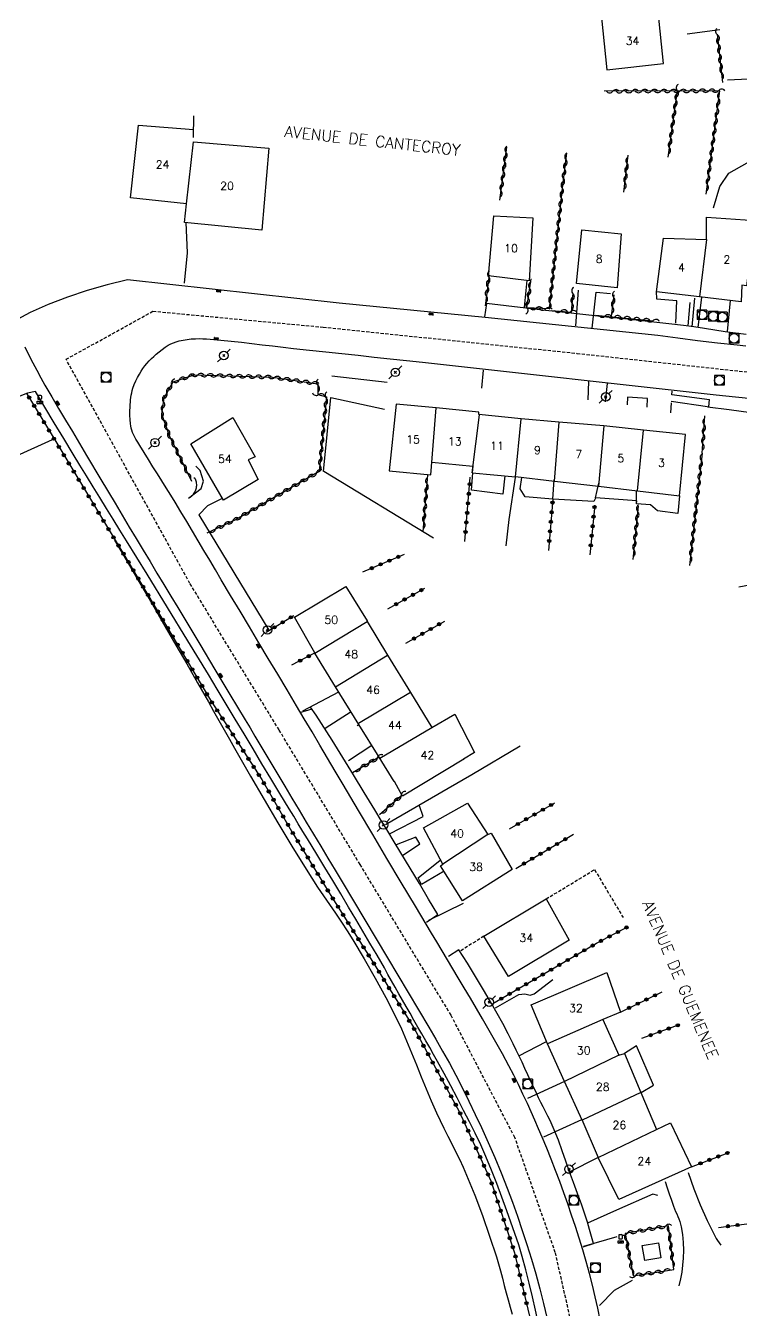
# Model space of a CAD drawing. Header units: millimetres. Extents: x 150997 to 152001, y 151999 to 153001.
# Drawn here: x 151203.2 to 151315, y 152396 to 152596.7 of the extents above; entities that cross this region are included whole.
import ezdxf
from ezdxf.enums import TextEntityAlignment as Align

# ---------------------------------------------------------------- set-up
doc = ezdxf.new("R2010")
doc.units = ezdxf.units.MM
doc.linetypes.add('DASHED', pattern=[0.75, 0.5, -0.25])
doc.layers.get('0').update_dxf_attribs({"linetype": 'CONTINUOUS'})
for name, color, linetype in [('W0001', 6, 'DASHED'), ('W0008', 7, 'CONTINUOUS'), ('W0014', 7, 'CONTINUOUS'), ('W0017', 7, 'CONTINUOUS'), ('W0101', 7, 'CONTINUOUS'), ('W0104', 1, 'CONTINUOUS'), ('W0112', 1, 'DASHED'), ('W0211', 2, 'CONTINUOUS'), ('W0214', 2, 'CONTINUOUS'), ('W0300', 7, 'CONTINUOUS'), ('W0310', 3, 'CONTINUOUS'), ('W0323', 7, 'CONTINUOUS'), ('W0330', 7, 'CONTINUOUS'), ('W0333', 7, 'CONTINUOUS'), ('W0401', 7, 'CONTINUOUS'), ('W0420', 7, 'CONTINUOUS'), ('W0438', 7, 'CONTINUOUS'), ('W0473', 7, 'CONTINUOUS'), ('W0989', 7, 'CONTINUOUS'), ('W0991', 7, 'CONTINUOUS'), ('W1102', 7, 'CONTINUOUS')]:
    doc.layers.add(name, color=color, linetype=linetype)
doc.styles.get("Standard").update_dxf_attribs({"font": 'romans.shx', "width": 0.85})

# ---------------------------------------------------------------- blocks, each defined once
blk = doc.blocks.new('T401')
for p, q in [((-0.3, 0.3), (0, 0.3)), ((-0.3, -0.25), (-0.3, 0.3)), ((-0.3, 0.15), (0, 0.15)), ((-0.3, 0), (0, 0)), ((0, 0.3), (0, -0.25)), ((-0.3, -0.15), (0, -0.15)), ((-0.3, -0.25), (-0.3, -0.3)), ((-0.3, -0.3), (0, -0.3)), ((0, -0.3), (0, -0.25))]:
    blk.add_line(p, q)
blk = doc.blocks.new('T473')
for p, q in [((-0.166667, 0.166667), (0.166667, -0.166667)), ((-0.166667, -0.166667), (0.166667, 0.166667)), ((0.500001, 0.500001), (1.000002, 1.000002)), ((-1.000002, -1.000002), (-0.500001, -0.500001))]:
    blk.add_line(p, q)
blk.add_ellipse((0, 0), major_axis=(0.471405, 0.471405), ratio=1, start_param=5.4977871438, end_param=11.780972451)
blk = doc.blocks.new('T420')
for p, q in [((0.75, 0.75), (-0.75, 0.75)), ((-0.75, 0.75), (-0.75, -0.75)), ((0.75, 0.75), (0.75, -0.75)), ((0.75, -0.75), (-0.75, -0.75))]:
    blk.add_line(p, q)
blk.add_ellipse((0, 0), major_axis=(-0.53, 0.53), ratio=1, start_param=3.926991, end_param=10.210176)
blk = doc.blocks.new('T438')
for p, q in [((-0.4, 0.2), (0.4, 0.2)), ((-0.4, -0.2), (-0.4, 0.2)), ((0.15, 1.1), (-0.3, 1.1)), ((-0.3, 1.1), (-0.3, 0.5)), ((-0.3, 0.5), (0.15, 0.5)), ((0.3, 0.65), (0.3, 0.95)), ((0.4, 0.2), (0.4, -0.2))]:
    blk.add_line(p, q)
at = {"flags": 128}
for points in [[(-0.4, -0.2), (0.4, 0.2)], [(0.4, -0.2), (-0.4, -0.2)]]:
    blk.add_lwpolyline(points, dxfattribs=at)
for centre, major_axis, start_param, end_param in [((0.15, 0.95), (0.106, -0.106), 0.785398, 2.356194), ((0.15, 0.65), (0.106, 0.106), 3.926991, 5.497787)]:
    blk.add_ellipse(centre, major_axis=major_axis, ratio=1, start_param=start_param, end_param=end_param)
blk = doc.blocks.new('t310o')
at = {"color": 0, "linetype": 'Continuous'}
for centre, start, end in [((-0.5, 0.38), 216.8699, 323.1304), ((0.5, -0.37), 36.8699, 143.1303)]:
    blk.add_arc(centre, 0.625, start, end, dxfattribs=at)
blk = doc.blocks.new('t323o')
at = {"color": 0, "linetype": 'Continuous'}
for radius in [0.25, 0.15]:
    blk.add_circle((0, 0), radius, dxfattribs=at)

msp = doc.modelspace()

# ---------------------------------------------------------------- linework, layer by layer
at = {"layer": 'W0001'}
for points in [[(151209.53, 152544.56), (151223.09, 152552.07), (151249.67, 152549.58), (151289.3, 152545.49), (151319.9, 152542.14), (151334.25, 152541.1)], [(151304.71, 152300.24), (151301.52, 152331.87), (151296.77, 152354.07), (151291.53, 152380.4), (151285.92, 152405.06), (151279.6, 152423.02), (151269.63, 152442.13), (151255.44, 152465.66), (151242.79, 152486.67), (151228.86, 152509.55), (151209.53, 152544.56)]]:
    msp.add_lwpolyline(points, dxfattribs=at)
at = {"layer": 'W0008'}
for points in [[(151219.1, 152556.97), (151215.95, 152556.19), (151212.84, 152555.29), (151209.76, 152554.26), (151206.73, 152553.11), (151205.33, 152552.51), (151203.94, 152551.86), (151202.59, 152551.16), (151201.27, 152550.4)], [(151301.94, 152548.26), (151274.95, 152551.09), (151252.16, 152553.35), (151219.1, 152556.97)], [(151292.93, 152394.52), (151292.54, 152396.35), (151292.13, 152398.17), (151291.71, 152399.99), (151291.25, 152401.8), (151290.74, 152403.64), (151290.19, 152405.47), (151289.63, 152407.3), (151289.05, 152409.12), (151288.47, 152410.89), (151287.88, 152412.66), (151287.27, 152414.41), (151286.64, 152416.16), (151285.97, 152417.9), (151285.28, 152419.63), (151284.57, 152421.36), (151283.85, 152423.07), (151283.29, 152424.4), (151282.72, 152425.72), (151282.15, 152427.03), (151281.55, 152428.34), (151280.86, 152429.82), (151280.15, 152431.3), (151279.42, 152432.76), (151278.67, 152434.22), (151277.67, 152436.08), (151276.65, 152437.92), (151275.6, 152439.76), (151274.55, 152441.58), (151273.61, 152443.19), (151272.66, 152444.79), (151271.71, 152446.38), (151270.75, 152447.98), (151269.92, 152449.37), (151269.08, 152450.77), (151268.25, 152452.16), (151267.41, 152453.56), (151266.58, 152454.95), (151265.74, 152456.35), (151264.91, 152457.74), (151264.08, 152459.14), (151261.85, 152462.87), (151259.63, 152466.61), (151257.41, 152470.35), (151255.2, 152474.09), (151253.98, 152476.13), (151252.77, 152478.18), (151251.56, 152480.23), (151250.35, 152482.27), (151249.14, 152484.32), (151247.93, 152486.37), (151246.72, 152488.41), (151245.51, 152490.46), (151244.04, 152492.92), (151242.57, 152495.38), (151241.1, 152497.84), (151239.63, 152500.3), (151238.16, 152502.76), (151236.69, 152505.22), (151235.22, 152507.68), (151233.75, 152510.14), (151232.85, 152511.66), (151231.96, 152513.17), (151231.06, 152514.69), (151230.16, 152516.2), (151229.27, 152517.72), (151228.37, 152519.23), (151227.46, 152520.74), (151226.55, 152522.25), (151225.87, 152523.36), (151225.18, 152524.47), (151224.48, 152525.57), (151223.78, 152526.67), (151223.08, 152527.78), (151222.39, 152528.89), (151221.71, 152530), (151221.04, 152531.12), (151220.74, 152531.61), (151220.43, 152532.1), (151220.15, 152532.61), (151219.91, 152533.13), (151219.79, 152533.47), (151219.71, 152533.81), (151219.64, 152534.15), (151219.59, 152534.5), (151219.52, 152535.15), (151219.49, 152535.8), (151219.49, 152536.46), (151219.52, 152537.11), (151219.55, 152537.48), (151219.58, 152537.85), (151219.61, 152538.22), (151219.66, 152538.59), (151219.71, 152538.96), (151219.78, 152539.32), (151219.87, 152539.69), (151219.96, 152540.05), (151220.16, 152540.62), (151220.41, 152541.18), (151220.68, 152541.72), (151220.98, 152542.24), (151221.24, 152542.68), (151221.52, 152543.11), (151221.82, 152543.52), (151222.14, 152543.92), (151222.48, 152544.3), (151222.84, 152544.67), (151223.22, 152545.02), (151223.6, 152545.36), (151224.05, 152545.74), (151224.51, 152546.1), (151224.98, 152546.45), (151225.48, 152546.75), (151225.89, 152546.96), (151226.31, 152547.14), (151226.73, 152547.3), (151227.17, 152547.42), (151227.8, 152547.57), (151228.44, 152547.67), (151229.08, 152547.74), (151229.72, 152547.78), (151230.31, 152547.79), (151230.89, 152547.78), (151231.47, 152547.74), (151232.05, 152547.7), (151233.68, 152547.57), (151235.3, 152547.41), (151236.92, 152547.23), (151238.54, 152547.04), (151240.16, 152546.84), (151241.78, 152546.64), (151243.4, 152546.44), (151245.02, 152546.26), (151247.54, 152545.99), (151250.06, 152545.71), (151252.58, 152545.45), (151255.11, 152545.18), (151257.63, 152544.91), (151260.15, 152544.64), (151262.67, 152544.37), (151265.19, 152544.1), (151271.74, 152543.38), (151278.28, 152542.65), (151284.83, 152541.91), (151291.37, 152541.18), (151297.92, 152540.45), (151304.47, 152539.73), (151311.01, 152539.03), (151317.57, 152538.35)]]:
    msp.add_lwpolyline(points, dxfattribs=at)
at = {"layer": 'W0014'}
for points in [[(151275.18, 152553.29), (151274.86, 152551.17)], [(151315.7, 152548.41), (151314.07, 152548.63), (151312.45, 152548.87), (151310.82, 152549.12), (151309.2, 152549.37), (151307.57, 152549.61), (151305.95, 152549.83), (151303.63, 152550.1), (151301.32, 152550.36), (151299.01, 152550.62), (151296.7, 152550.86), (151294.38, 152551.11), (151292.07, 152551.35), (151289.76, 152551.6), (151287.44, 152551.85), (151284.38, 152552.2), (151281.31, 152552.55), (151278.24, 152552.9), (151275.18, 152553.26)], [(151315.68, 152546.59), (151314.32, 152546.75), (151311.22, 152547.1), (151308.12, 152547.46), (151305.03, 152547.85), (151301.94, 152548.26)], [(151203.07, 152546.51), (151203.73, 152545.18), (151204.33, 152544), (151204.95, 152542.84), (151205.58, 152541.68), (151206.23, 152540.52), (151207.28, 152538.69), (151208.35, 152536.88), (151209.43, 152535.07), (151210.51, 152533.26), (151212.73, 152529.53), (151214.95, 152525.8), (151217.17, 152522.08), (151219.4, 152518.36), (151220.48, 152516.56), (151221.56, 152514.76), (151222.64, 152512.97), (151223.72, 152511.17), (151224.81, 152509.37), (151225.89, 152507.58), (151226.97, 152505.78), (151228.05, 152503.98), (151230.41, 152500.06), (151232.77, 152496.13), (151235.12, 152492.21), (151237.47, 152488.28), (151238.25, 152486.98), (151239.02, 152485.69), (151239.79, 152484.39), (151240.56, 152483.09), (151241.34, 152481.8), (151242.11, 152480.5), (151242.88, 152479.2), (151243.66, 152477.91), (151244.78, 152476.03), (151245.9, 152474.16), (151247.03, 152472.29), (151248.16, 152470.42), (151249.28, 152468.55), (151250.41, 152466.67), (151251.53, 152464.8), (151252.65, 152462.93), (151254.42, 152459.97), (151256.19, 152457.01), (151257.96, 152454.05), (151259.72, 152451.09), (151261.34, 152448.38), (151262.96, 152445.67), (151264.58, 152442.96), (151266.17, 152440.24), (151267.25, 152438.38), (151268.32, 152436.52), (151269.37, 152434.65), (151270.38, 152432.76), (151271.43, 152430.73), (151272.44, 152428.69), (151273.42, 152426.64), (151274.38, 152424.58), (151275.43, 152422.23), (151276.45, 152419.88), (151277.44, 152417.5), (151278.39, 152415.12), (151279.22, 152412.93), (151280.01, 152410.74), (151280.76, 152408.53), (151281.49, 152406.31), (151282.19, 152404.03), (151282.86, 152401.73), (151283.5, 152399.42), (151284.09, 152397.11), (151284.59, 152394.94)], [(151283.43, 152393.22), (151282.81, 152396.05), (151282.33, 152398.17), (151281.84, 152400.28), (151281.32, 152402.38), (151280.74, 152404.47), (151280.2, 152406.27), (151279.6, 152408.05), (151278.98, 152409.82), (151278.35, 152411.59), (151277.57, 152413.72), (151276.79, 152415.84), (151275.96, 152417.95), (151275.09, 152420.04), (151274.27, 152421.87), (151273.4, 152423.68), (151272.51, 152425.48), (151271.6, 152427.27), (151270.61, 152429.2), (151269.59, 152431.11), (151268.56, 152433.01), (151267.52, 152434.91), (151266.92, 152435.99), (151266.31, 152437.06), (151265.69, 152438.14), (151265.08, 152439.21), (151264.46, 152440.28), (151263.84, 152441.35), (151263.23, 152442.42), (151262.61, 152443.49), (151262.04, 152444.49), (151261.48, 152445.49), (151260.91, 152446.5), (151260.35, 152447.5), (151259.79, 152448.5), (151259.22, 152449.51), (151258.65, 152450.51), (151258.08, 152451.51), (151256.98, 152453.38), (151255.88, 152455.26), (151254.77, 152457.13), (151253.65, 152459), (151252.41, 152461.07), (151251.17, 152463.14), (151249.92, 152465.21), (151248.67, 152467.28), (151247.95, 152468.46), (151247.23, 152469.65), (151246.51, 152470.83), (151245.79, 152472.02), (151245.07, 152473.2), (151244.35, 152474.38), (151243.63, 152475.57), (151242.91, 152476.76), (151241.51, 152479.08), (151240.11, 152481.4), (151238.72, 152483.73), (151237.33, 152486.05), (151235.94, 152488.38), (151234.54, 152490.71), (151233.14, 152493.03), (151231.74, 152495.35), (151228.56, 152500.57), (151225.37, 152505.79), (151222.17, 152511), (151218.97, 152516.21), (151217.93, 152517.9), (151216.89, 152519.59), (151215.85, 152521.28), (151214.8, 152522.97), (151213.76, 152524.66), (151212.72, 152526.35), (151211.68, 152528.04), (151210.65, 152529.73), (151209.16, 152532.17), (151207.69, 152534.62), (151206.21, 152537.06), (151204.75, 152539.51)], [(151304.1, 152539.02), (151304.16, 152539.56)], [(151309.98, 152538.25), (151304.13, 152539)], [(151309.87, 152537.12), (151310, 152538.26)], [(151247.92, 152489.9), (151245.95, 152489.36)], [(151267.56, 152457.83), (151266.13, 152460.25), (151264.69, 152462.67), (151263.24, 152465.09), (151261.79, 152467.51), (151260.78, 152469.18), (151259.77, 152470.86), (151258.75, 152472.53), (151257.73, 152474.2), (151256.07, 152476.93), (151254.42, 152479.65), (151252.75, 152482.37), (151251.06, 152485.08), (151250.24, 152486.38), (151249.4, 152487.67), (151248.56, 152488.96), (151247.7, 152490.24)], [(151265.78, 152456.68), (151267.56, 152457.83)], [(151270.87, 152452.32), (151269.25, 152451.28)], [(151291.86, 152406.45), (151291.56, 152407.57), (151291.25, 152408.68), (151290.92, 152409.79), (151290.58, 152410.89), (151290, 152412.6), (151289.39, 152414.3), (151288.77, 152415.99), (151288.15, 152417.68), (151287.57, 152419.32), (151287, 152420.96), (151286.41, 152422.59), (151285.76, 152424.2), (151285.44, 152424.94), (151285.1, 152425.66), (151284.75, 152426.38), (151284.39, 152427.1), (151284.03, 152427.81), (151283.67, 152428.52), (151283.31, 152429.24), (151282.96, 152429.96), (151282.51, 152430.92), (151282.06, 152431.88), (151281.62, 152432.84), (151281.18, 152433.81), (151280.73, 152434.77), (151280.28, 152435.73), (151279.82, 152436.69), (151279.35, 152437.64), (151278.54, 152439.24), (151277.7, 152440.82), (151276.84, 152442.4), (151275.96, 152443.96), (151274.73, 152446.08), (151273.48, 152448.18), (151272.19, 152450.26), (151270.87, 152452.32)], [(151290.29, 152405.96), (151291.86, 152406.45)]]:
    msp.add_lwpolyline(points, dxfattribs=at)
at = {"layer": 'W0017'}
for points in [[(151311.62, 152596.03), (151306.48, 152595.34)], [(151312.78, 152588.18), (151319.41, 152588.52)], [(151310.62, 152568.19), (151311.59, 152571.57), (151312.99, 152573.65), (151315.86, 152575.24), (151319.92, 152576.82), (151321.6, 152577.28)], [(151281.13, 152552.7), (151281.51, 152556.87)], [(151289.48, 152555.37), (151289.09, 152549.81)], [(151291.69, 152549.43), (151292.32, 152555.02), (151294.56, 152554.86)], [(151304.73, 152550.2), (151304.89, 152553.71), (151301.76, 152553.96), (151301.71, 152555.2)], [(151306.64, 152549.79), (151306.96, 152553.44)], [(151307.63, 152554.13), (151307.24, 152549.65)], [(151308.76, 152554.28), (151308.16, 152549.5)], [(151313.23, 152553.74), (151312.73, 152548.91)], [(151274.44, 152540.06), (151274.73, 152542.87)], [(151291.11, 152541.11), (151290.98, 152538.25)], [(151204.75, 152539.51), (151203.52, 152539.27), (151197.69, 152536.96), (151192.75, 152536.08), (151189.59, 152535.8), (151185.56, 152536.21), (151180.51, 152538.12), (151179.17, 152538.95)], [(151293.77, 152537.93), (151294.09, 152540.8)], [(151300.24, 152537.07), (151300.31, 152538.42), (151297.2, 152538.67), (151297.13, 152537.46)], [(151304.02, 152537.74), (151303.88, 152536.2)], [(151228.66, 152522.86), (151230.64, 152524.37), (151230.98, 152525.54), (151230.48, 152527.19), (151229.81, 152527.86)], [(151233.92, 152522.83), (151231.59, 152521.69), (151230.25, 152520.26)], [(151246.49, 152489.65), (151252.12, 152492.62)], [(151249.96, 152486.95), (151254.02, 152489.55)], [(151253.63, 152481.88), (151257.28, 152484.28)], [(151260.03, 152470.43), (151265.27, 152473.15), (151264.7, 152474.8)], [(151262.04, 152467.09), (151264.77, 152468.88), (151264.16, 152469.93), (151261.07, 152468.72)], [(151268.54, 152464.64), (151265.04, 152462.56), (151264.49, 152463.58), (151267.94, 152466.35)], [(151271.51, 152459.56), (151266.12, 152456.9)], [(151276.6, 152443.27), (151280.23, 152445.34), (151281.14, 152445.48), (151282.01, 152445.25), (151282.59, 152445.46), (151285.54, 152447.7)], [(151280.23, 152435.8), (151284.53, 152438.04)], [(151287.35, 152431.77), (151281.56, 152429.11)], [(151284.12, 152423.13), (151290.04, 152425.82)], [(151292.61, 152419.91), (151287.98, 152417.57)], [(151301.9, 152413.98), (151301.14, 152414.2), (151295.45, 152411.67), (151290.94, 152409.64)], [(151295.53, 152407.52), (151290.32, 152406)], [(151297.94, 152400.67), (151295.09, 152399.14), (151292.82, 152396.79)]]:
    msp.add_lwpolyline(points, dxfattribs=at)
at = {"layer": 'W0101'}
for points in [[(151302.82, 152590.75), (151301.98, 152598.84), (151293.12, 152597.91), (151293.95, 152589.74)], [(151281.84, 152556.83), (151275.49, 152557.59), (151276.33, 152566.95), (151282.4, 152566.65)], [(151295.55, 152555.7), (151289.23, 152556.39), (151290.06, 152564.78), (151296.19, 152564.15)], [(151234.11, 152522.54), (151229, 152531.35), (151235.54, 152535.45), (151239.04, 152529.35), (151237.98, 152528.85), (151239.54, 152525.79)], [(151278.6, 152448.15), (151274.76, 152454.45), (151284.48, 152460.28), (151288.07, 152453.86)]]:
    msp.add_lwpolyline(points, close=True, dxfattribs=at)
for points in [[(151228.34, 152568.84), (151219.58, 152569.75), (151220.86, 152581.1), (151229.43, 152580.44)], [(151229.42, 152578.52), (151241.16, 152577.55), (151240.11, 152564.73)], [(151240.11, 152564.73), (151228.01, 152565.94), (151228.34, 152568.84)], [(151309.53, 152563.28), (151309.53, 152566.75), (151317.06, 152566.26), (151315.75, 152556.04), (151315.04, 152556.15), (151314.92, 152553.54)], [(151308.43, 152554.32), (151301.74, 152555.12), (151302.8, 152563.5), (151309.53, 152563.28)], [(151314.92, 152553.54), (151308.43, 152554.32)], [(151261.06, 152537.56), (151259.99, 152527.14), (151266.47, 152526.51)], [(151267.32, 152536.96), (151261.06, 152537.56)], [(151273.98, 152535.92), (151273.99, 152536.32), (151267.32, 152536.96)], [(151280.6, 152535.24), (151273.98, 152535.92)], [(151286.49, 152534.74), (151280.6, 152535.24)], [(151293.47, 152534.16), (151286.49, 152534.74)], [(151299.67, 152533.51), (151293.47, 152534.16)], [(151306.27, 152532.82), (151299.67, 152533.51)], [(151305.33, 152523.26), (151306.27, 152532.82)], [(151266.47, 152526.51), (151266.64, 152528.51)], [(151266.64, 152528.51), (151273.04, 152527.87)], [(151273.04, 152527.87), (151272.91, 152526.84)], [(151272.91, 152526.84), (151279.69, 152526.21)], [(151279.69, 152526.21), (151279.71, 152526.24)], [(151279.71, 152526.24), (151285.77, 152525.51)], [(151285.77, 152525.51), (151292.68, 152524.76)], [(151292.68, 152524.76), (151298.74, 152524.04)], [(151298.74, 152524.04), (151305.33, 152523.26)], [(151248.37, 152498.66), (151248.37, 152498.71), (151245.18, 152504.29), (151253.2, 152509.08), (151256.52, 152503.73)], [(151256.53, 152503.59), (151259.73, 152498.34)], [(151251.61, 152493.43), (151248.37, 152498.66)], [(151259.73, 152498.34), (151263.28, 152492.54)], [(151255.26, 152487.54), (151251.61, 152493.43)], [(151263.28, 152492.54), (151266.62, 152487.05)], [(151266.62, 152487.05), (151270.25, 152489.15), (151273.29, 152483.16), (151271.59, 152482.12), (151271.62, 152482.13), (151262.06, 152476.35)], [(151258.42, 152482.44), (151255.26, 152487.54)], [(151262.06, 152476.35), (151260.8, 152478.64), (151260.78, 152478.64), (151258.42, 152482.44)], [(151268.38, 152465.74), (151265.36, 152471.41), (151272.23, 152475.25), (151275.4, 152470.37)], [(151275.4, 152470.37), (151275.88, 152470.58), (151279.19, 152464.89), (151271.45, 152460)], [(151271.45, 152460), (151268.01, 152465.48), (151268.38, 152465.74)], [(151284.69, 152437.66), (151282.17, 152443.75), (151293.96, 152448.82), (151296.1, 152442.61), (151293.34, 152441.47)], [(151293.34, 152441.47), (151295.86, 152435.89)], [(151287.35, 152431.77), (151284.69, 152437.66)], [(151295.86, 152435.89), (151296.72, 152436.14), (151299.27, 152430.05)], [(151290.09, 152425.72), (151287.35, 152431.77)], [(151299.27, 152430.05), (151301.74, 152424.27)], [(151290.04, 152425.82), (151292.61, 152419.91)], [(151301.74, 152424.27), (151303.91, 152425.31), (151307.18, 152418.46)], [(151307.18, 152418.46), (151295.81, 152413.37), (151292.61, 152419.91)]]:
    msp.add_lwpolyline(points, dxfattribs=at)
at = {"layer": 'W0104'}
for points in [[(151305.33, 152523.26), (151305.06, 152520.48), (151301.87, 152520.89), (151300.78, 152521.82), (151298.62, 152522), (151298.63, 152522.43), (151292.21, 152522.91), (151292.72, 152525.21)], [(151298.62, 152522), (151298.61, 152524.06)], [(151256.52, 152503.73), (151256.53, 152503.59)], [(151299.3, 152430.08), (151301.27, 152431.2), (151298.6, 152437.32), (151296.72, 152436.14)]]:
    msp.add_lwpolyline(points, dxfattribs=at)
msp.add_lwpolyline([(151302.41, 152404.23), (151299.87, 152403.81), (151299.48, 152406.15), (151302.02, 152406.57), (151302.41, 152404.23)], close=True, dxfattribs=at)
at = {"layer": 'W0112'}
for points in [[(151284.48, 152460.28), (151292.05, 152464.86), (151296.5, 152457.39)], [(151274.76, 152454.45), (151271.01, 152452.11)]]:
    msp.add_lwpolyline(points, dxfattribs=at)
at = {"layer": 'W0211'}
for points in [[(151228.89, 152523.04), (151229.17, 152523.26), (151229.42, 152523.52), (151229.63, 152523.82), (151229.78, 152524.15), (151229.84, 152524.32), (151229.88, 152524.49), (151229.91, 152524.67), (151229.92, 152524.84), (151229.92, 152525.02), (151229.91, 152525.2), (151229.88, 152525.37), (151229.84, 152525.55), (151229.78, 152525.69), (151229.71, 152525.82), (151229.61, 152525.94), (151229.49, 152526.05)], [(151217.08, 152516.33), (151219.06, 152512.97), (151221.03, 152509.61), (151223, 152506.25), (151224.95, 152502.89), (151226.66, 152499.93), (151228.36, 152496.98), (151230.06, 152494.02), (151231.75, 152491.05), (151232.57, 152489.61), (151233.39, 152488.16), (151234.21, 152486.71), (151235.03, 152485.26), (151235.84, 152483.81), (151236.67, 152482.36), (151237.49, 152480.92), (151238.33, 152479.48), (151240.46, 152475.81), (151242.61, 152472.16), (151244.79, 152468.52), (151247.01, 152464.91), (151247.9, 152463.52), (151248.81, 152462.14), (151249.73, 152460.77), (151250.66, 152459.41), (151251.59, 152458.04), (151252.51, 152456.67), (151253.41, 152455.28), (151254.28, 152453.88), (151256.05, 152450.91), (151257.78, 152447.92), (151259.44, 152444.9), (151261.02, 152441.82), (151261.88, 152439.99), (151262.7, 152438.13), (151263.48, 152436.26), (151264.24, 152434.38), (151264.99, 152432.5), (151265.76, 152430.62), (151266.54, 152428.75), (151267.36, 152426.9), (151267.93, 152425.67), (151268.52, 152424.46), (151269.13, 152423.25), (151269.74, 152422.05), (151270.35, 152420.84), (151270.95, 152419.63), (151271.53, 152418.41), (151272.07, 152417.17), (151273.35, 152414.02), (151274.54, 152410.84), (151275.66, 152407.64), (151276.71, 152404.41), (151277.05, 152403.3), (151277.37, 152402.18), (151277.66, 152401.05), (151277.95, 152399.92), (151278.24, 152398.79), (151278.53, 152397.66), (151278.85, 152396.54), (151279.19, 152395.42)], [(151303.08, 152416.14), (151303.39, 152415.17), (151303.71, 152414.21), (151304.04, 152413.25), (151304.38, 152412.29), (151304.53, 152411.89), (151304.7, 152411.49), (151304.87, 152411.1), (151305.03, 152410.71), (151305.2, 152410.31), (151305.35, 152409.91), (151305.48, 152409.5), (151305.58, 152409.08), (151305.78, 152407.87), (151305.89, 152406.64), (151305.91, 152405.42), (151305.88, 152404.2), (151305.8, 152403.1), (151305.66, 152402.01), (151305.47, 152400.94), (151305.21, 152399.87)]]:
    msp.add_lwpolyline(points, dxfattribs=at)
at = {"layer": 'W0214'}
msp.add_lwpolyline([(151306.68, 152417.57), (151307.55, 152415.02), (151308.53, 152412.52), (151309.62, 152410.06), (151310.82, 152407.65), (151311.03, 152407.28), (151311.25, 152406.92), (151311.48, 152406.57), (151311.74, 152406.24)], dxfattribs=at)
at = {"layer": 'W0300'}
for points in [[(151259.64, 152540.96), (151251.03, 152541.92)], [(151249.74, 152527.04), (151250.85, 152538.6)], [(151250.85, 152538.6), (151259.23, 152536.76)], [(151266.88, 152516.61), (151249.77, 152527.02)]]:
    msp.add_lwpolyline(points, dxfattribs=at)
at = {"layer": 'W0310'}
for points in [[(151312.06, 152587.79), (151311.23, 152595.34)], [(151309.45, 152570.37), (151311.62, 152586.51), (151293.55, 152586.42)], [(151303.53, 152576.1), (151305, 152586.54)], [(151277.24, 152569.41), (151278.35, 152577.69)], [(151287.69, 152576.76), (151287.05, 152571.76), (151284.96, 152552.42), (151281.48, 152552.61), (151282.15, 152557.1)], [(151296.63, 152570.66), (151297.27, 152576.46)], [(151275.57, 152557.73), (151274.96, 152552.92)], [(151285.3, 152552.2), (151288.43, 152551.94), (151288.7, 152554.89)], [(151294.7, 152551.22), (151295.1, 152554.65)], [(151292.2, 152551.47), (151301.17, 152550.58)], [(151229.17, 152525.45), (151225.65, 152532.62), (151224.5, 152535.99), (151224.83, 152538.56), (151226.26, 152541.04), (151229.52, 152542.12), (151241.78, 152541.76), (151248.86, 152540.75)], [(151248.86, 152540.69), (151248.85, 152539.08), (151250.18, 152538.7), (151249.06, 152527.04), (151236.06, 152519.56), (151231.51, 152517.42)], [(151308.84, 152529.88), (151309.29, 152535.71)], [(151308.84, 152529.88), (151306.88, 152512.35)], [(151265.98, 152526.49), (151265.24, 152517.61)], [(151298.86, 152521.63), (151298.04, 152513.29)], [(151327.18, 152511.36), (151314.55, 152508.98)], [(151254.99, 152487.39), (151255.26, 152487.54)], [(151258.42, 152482.44), (151254.24, 152480)], [(151261.99, 152476.51), (151258.49, 152473.4)]]:
    msp.add_lwpolyline(points, dxfattribs=at)
msp.add_lwpolyline([(151304.4, 152402.4), (151303.59, 152409.23), (151296.83, 152408.05), (151298.05, 152401.42)], close=True, dxfattribs=at)
at = {"layer": 'W0323'}
for points in [[(151203.42, 152539.15), (151207.75, 152531.96), (151215.37, 152519.32), (151218.4, 152514.34), (151232.08, 152491.34), (151240.09, 152478.93), (151244.75, 152470.86), (151251.03, 152460.57), (151257.64, 152450.1), (151263.81, 152440.13), (151270.93, 152427.11), (151275.84, 152416.28), (151279.56, 152405.04), (151283.03, 152390.3), (151284, 152384.82), (151276.9, 152383.36), (151265.54, 152381.05), (151259.63, 152379.78)], [(151271.78, 152516.09), (151272.63, 152526.17)], [(151285.52, 152522.73), (151284.84, 152514.7)], [(151292.07, 152521.77), (151291.3, 152514.01)], [(151255.88, 152511.35), (151262.35, 152514.12)], [(151259.76, 152505.59), (151265.54, 152508.82)], [(151240.77, 152501.94), (151245.11, 152504.54)], [(151262.56, 152500.21), (151268.65, 152503.68)], [(151248.23, 152498.61), (151244.75, 152496.81)], [(151278.76, 152471.24), (151285.82, 152475.27)], [(151279.73, 152465.05), (151288.77, 152470.38)], [(151276.18, 152443.95), (151292.36, 152453.36), (151297.18, 152455.91), (151297.32, 152455.99)], [(151296.1, 152442.61), (151302.61, 152445.78)], [(151305.27, 152440.63), (151299.4, 152438.5)], [(151307.18, 152418.46), (151313.15, 152420.75)], [(151311.39, 152408.99), (151316.62, 152409.63)]]:
    msp.add_lwpolyline(points, dxfattribs=at)
at = {"layer": 'W0330'}
for points in [[(151229.41, 152579.21), (151229.45, 152582.58)], [(151228.04, 152556.43), (151228.51, 152561.18), (151228.3, 152565.91)], [(151207.33, 152532), (151195.49, 152526.6), (151186.7, 152522.13)], [(151279.64, 152526.12), (151278.66, 152519.55), (151278.18, 152515.41)], [(151259.39, 152471.93), (151269.2, 152477.56), (151272.88, 152479.71), (151280.44, 152484.17)]]:
    msp.add_lwpolyline(points, dxfattribs=at)
at = {"layer": 'W0333'}
for points in [[(151309.69, 152537.14), (151304.03, 152537.98)], [(151309.69, 152537.15), (151313.06, 152536.72), (151316.43, 152536.25)], [(151278.06, 152526.36), (151277.71, 152523.49), (151272.82, 152524.12), (151273.03, 152526.83)], [(151292.21, 152522.88), (151291.94, 152522.33), (151285.52, 152522.73), (151281.23, 152523.08), (151280.43, 152524.31), (151280.71, 152526.12)], [(151285.52, 152522.73), (151285.75, 152525.73)], [(151230.25, 152520.26), (151241.21, 152502.28)]]:
    msp.add_lwpolyline(points, dxfattribs=at)
at = {"layer": 'W1102'}
for points in [[(151228.34, 152568.84), (151229.42, 152578.52)], [(151309.53, 152563.28), (151308.43, 152554.32)], [(151266.47, 152526.51), (151267.32, 152536.96)], [(151272.91, 152526.84), (151274.09, 152535.91)], [(151279.69, 152526.21), (151280.6, 152535.24)], [(151286.49, 152534.74), (151285.74, 152525.52)], [(151293.47, 152534.16), (151292.68, 152524.76)], [(151298.74, 152524.04), (151299.67, 152533.51)], [(151248.37, 152498.66), (151256.53, 152503.59)], [(151251.61, 152493.43), (151259.73, 152498.34)], [(151263.28, 152492.54), (151255.17, 152487.7)], [(151258.52, 152482.29), (151266.62, 152487.05)], [(151275.4, 152470.37), (151268.38, 152465.74)], [(151293.34, 152441.47), (151284.69, 152437.66)], [(151295.86, 152435.89), (151287.35, 152431.77)], [(151299.27, 152430.05), (151290.09, 152425.72)], [(151292.61, 152419.91), (151301.74, 152424.27)]]:
    msp.add_lwpolyline(points, dxfattribs=at)

# ---------------------------------------------------------------- block references
at = {"layer": 'W0310'}
for p, rotation in [((151311.24, 152595.24), 96.2868933617013), ((151311.4, 152593.75), 96.2868933617013), ((151311.57, 152592.26), 96.2868933617013), ((151311.73, 152590.77), 96.2868933617013), ((151311.89, 152589.28), 96.2868933617013), ((151304.99, 152586.5), 81.98366500957233), ((151294.9, 152586.42), 180.2937902169468), ((151296.4, 152586.43), 180.2937902169468), ((151297.9, 152586.44), 180.2937902169468), ((151299.4, 152586.45), 180.2937902169468), ((151300.9, 152586.45), 180.2937902169468), ((151302.4, 152586.46), 180.2937902169468), ((151303.9, 152586.47), 180.2937902169468), ((151305.4, 152586.48), 180.2937902169468), ((151304.78, 152585.02), 81.98366500957233), ((151306.9, 152586.48), 180.2937902169468), ((151308.4, 152586.49), 180.2937902169468), ((151309.9, 152586.5), 180.2937902169468), ((151311.4, 152586.51), 180.2937902169468), ((151311.45, 152585.24), 82.36699297576487), ((151304.36, 152582.04), 81.98366500957233), ((151304.57, 152583.53), 81.98366500957233), ((151311.05, 152582.26), 82.36699297576487), ((151311.25, 152583.75), 82.36699297576487), ((151304.15, 152580.56), 81.98366500957233), ((151310.85, 152580.77), 82.36699297576487), ((151303.95, 152579.07), 81.98366500957233), ((151310.65, 152579.29), 82.36699297576487), ((151278.23, 152576.85), 82.3946949680496), ((151303.74, 152577.59), 81.98366500957233), ((151310.25, 152576.31), 82.36699297576487), ((151310.45, 152577.8), 82.36699297576487), ((151278.03, 152575.36), 82.3946949680496), ((151287.37, 152574.27), 262.6510669669246), ((151287.56, 152575.75), 262.6510669669246), ((151297.13, 152575.13), 83.71071086710766), ((151310.05, 152574.83), 82.36699297576487), ((151277.64, 152572.38), 82.3946949680496), ((151277.84, 152573.87), 82.3946949680496), ((151287.18, 152572.78), 262.6510669669246), ((151296.8, 152572.15), 83.71071086710766), ((151296.96, 152573.64), 83.71071086710766), ((151309.85, 152573.34), 82.36699297576487), ((151277.44, 152570.9), 82.3946949680496), ((151287, 152571.29), 263.834494926281), ((151309.65, 152571.85), 82.36699297576487), ((151286.68, 152568.31), 263.834494926281), ((151286.84, 152569.8), 263.834494926281), ((151286.52, 152566.82), 263.834494926281), ((151286.35, 152565.32), 263.834494926281), ((151286.03, 152562.34), 263.834494926281), ((151286.19, 152563.83), 263.834494926281), ((151285.87, 152560.85), 263.834494926281), ((151285.71, 152559.36), 263.834494926281), ((151275.52, 152557.38), 262.8090338126668), ((151285.39, 152556.38), 263.834494926281), ((151285.55, 152557.87), 263.834494926281), ((151275.15, 152554.41), 262.8090338126668), ((151275.33, 152555.89), 262.8090338126668), ((151281.71, 152554.13), 81.51291921493454), ((151281.93, 152555.61), 81.51291921493454), ((151285.23, 152554.88), 263.834494926281), ((151288.69, 152554.79), 84.91094575211727), ((151295.04, 152554.2), 83.45992940509146), ((151281.49, 152552.65), 81.51291921493454), ((151285.07, 152553.39), 263.834494926281), ((151288.56, 152553.3), 84.91094575211727), ((151294.87, 152552.71), 83.45992940509146), ((151282.94, 152552.53), 176.9041651625672), ((151284.44, 152552.45), 176.9041651625672), ((151286.8, 152552.08), 355.3424193956657), ((151288.3, 152551.95), 355.3424193956657), ((151293.7, 152551.32), 354.3419439090461), ((151295.19, 152551.18), 354.3419439090461), ((151296.68, 152551.03), 354.3419439090461), ((151298.17, 152550.88), 354.3419439090461), ((151299.67, 152550.73), 354.3419439090461), ((151301.16, 152550.58), 354.3419439090461), ((151226.01, 152540.6), 60.07849541996831), ((151227.21, 152541.35), 18.42442231595511), ((151228.63, 152541.83), 18.42442231595511), ((151230.08, 152542.11), 358.2795862157716), ((151231.58, 152542.06), 358.2795862157716), ((151233.08, 152542.02), 358.2795862157716), ((151234.58, 152541.97), 358.2795862157716), ((151236.08, 152541.93), 358.2795862157716), ((151237.58, 152541.88), 358.2795862157716), ((151239.08, 152541.84), 358.2795862157716), ((151240.58, 152541.79), 358.2795862157716), ((151242.07, 152541.71), 351.8868808821843), ((151243.56, 152541.5), 351.8868808821843), ((151245.04, 152541.29), 351.8868808821843), ((151246.53, 152541.08), 351.8868808821843), ((151248.01, 152540.87), 351.8868808821843), ((151248.86, 152540.45), 269.3614357086607), ((151224.75, 152537.92), 82.65540808587295), ((151225.26, 152539.3), 60.07849541996831), ((151248.96, 152539.04), 344.1682071615679), ((151250.16, 152538.46), 264.5142286245623), ((151224.56, 152536.44), 82.65540808587295), ((151250.01, 152536.97), 264.5142286245623), ((151224.84, 152535), 108.7606630160936), ((151249.73, 152533.98), 264.5142286245623), ((151249.87, 152535.48), 264.5142286245623), ((151309.18, 152534.37), 85.64637392703912), ((151225.32, 152533.58), 108.7606630160936), ((151225.86, 152532.18), 116.1322149658994), ((151249.58, 152532.49), 264.5142286245623), ((151309.07, 152532.87), 85.64637392703912), ((151226.52, 152530.83), 116.1322149658994), ((151249.44, 152531), 264.5142286245623), ((151308.96, 152531.37), 85.64637392703912), ((151227.19, 152529.49), 116.1322149658994), ((151227.85, 152528.14), 116.1322149658994), ((151249.15, 152528.01), 264.5142286245623), ((151249.29, 152529.5), 264.5142286245623), ((151308.71, 152528.75), 263.6222149789843), ((151228.51, 152526.79), 116.1322149658994), ((151248.61, 152526.78), 209.905028188835), ((151308.55, 152527.26), 263.6222149789843), ((151244.71, 152524.53), 209.905028188835), ((151246.01, 152525.28), 209.905028188835), ((151247.31, 152526.03), 209.905028188835), ((151265.87, 152525.09), 265.2091173378872), ((151308.21, 152524.28), 263.6222149789843), ((151308.38, 152525.77), 263.6222149789843), ((151240.8, 152522.29), 209.905028188835), ((151242.1, 152523.04), 209.905028188835), ((151243.41, 152523.79), 209.905028188835), ((151265.62, 152522.1), 265.2091173378872), ((151265.74, 152523.59), 265.2091173378872), ((151308.05, 152522.79), 263.6222149789843), ((151238.2, 152520.79), 209.905028188835), ((151239.5, 152521.54), 209.905028188835), ((151265.49, 152520.6), 265.2091173378872), ((151298.78, 152520.76), 264.3967066837594), ((151307.88, 152521.3), 263.6222149789843), ((151234.23, 152518.7), 205.2588092388321), ((151235.58, 152519.34), 205.2588092388321), ((151236.9, 152520.05), 209.905028188835), ((151265.37, 152519.11), 265.2091173378872), ((151298.63, 152519.26), 264.3967066837594), ((151307.55, 152518.32), 263.6222149789843), ((151307.71, 152519.81), 263.6222149789843), ((151232.87, 152518.06), 205.2588092388321), ((151298.34, 152516.28), 264.3967066837594), ((151298.48, 152517.77), 264.3967066837594), ((151307.38, 152516.82), 263.6222149789843), ((151298.19, 152514.79), 264.3967066837594), ((151307.05, 152513.84), 263.6222149789843), ((151307.21, 152515.33), 263.6222149789843), ((151258.12, 152482.27), 210.341252979381), ((151255.53, 152480.75), 210.341252979381), ((151256.83, 152481.51), 210.341252979381), ((151261.85, 152476.39), 221.5827677245753), ((151259.61, 152474.4), 221.5827677245753), ((151260.73, 152475.39), 221.5827677245753), ((151298.65, 152408.36), 189.9208983338408), ((151300.13, 152408.62), 189.9208983338408), ((151301.6, 152408.88), 189.9208983338408), ((151303.08, 152409.14), 189.9208983338408), ((151303.7, 152408.25), 96.75803892745337), ((151297.17, 152408.1), 189.9208983338408), ((151297.04, 152406.91), 280.4555323624659), ((151303.88, 152406.76), 96.75803892745337), ((151297.31, 152405.44), 280.4555323624659), ((151297.58, 152403.96), 280.4555323624659), ((151304.06, 152405.27), 96.75803892745337), ((151304.23, 152403.78), 96.75803892745337), ((151297.85, 152402.49), 280.4555323624659), ((151302.91, 152402.17), 8.753626272779467), ((151298.47, 152401.49), 8.753626272779467), ((151299.95, 152401.72), 8.753626272779467), ((151301.43, 152401.94), 8.753626272779467)]:
    msp.add_blockref('t310o', p, dxfattribs=dict(at, rotation=rotation))
at = {"layer": 'W0323'}
for p, rotation in [((151203.76, 152538.58), 301.0164256095747), ((151204.54, 152537.3), 301.0164256095747), ((151205.31, 152536.01), 301.0164256095747), ((151206.08, 152534.73), 301.0164256095747), ((151206.86, 152533.44), 301.0164256095747), ((151207.63, 152532.16), 301.0164256095747), ((151208.4, 152530.87), 301.0815900146064), ((151209.18, 152529.59), 301.0815900146064), ((151209.95, 152528.3), 301.0815900146064), ((151210.73, 152527.02), 301.0815900146064), ((151211.5, 152525.73), 301.0815900146064), ((151272.54, 152525.06), 85.17086238512124), ((151212.27, 152524.45), 301.0815900146064), ((151213.05, 152523.16), 301.0815900146064), ((151272.41, 152523.56), 85.17086238512124), ((151213.82, 152521.88), 301.0815900146064), ((151214.6, 152520.59), 301.0815900146064), ((151272.28, 152522.07), 85.17086238512124), ((151285.35, 152520.68), 265.1211203750109), ((151285.48, 152522.17), 265.1211203750109), ((151292.04, 152521.47), 264.3527892103618), ((151215.37, 152519.31), 301.3871374284669), ((151272.03, 152519.08), 85.17086238512124), ((151272.16, 152520.57), 85.17086238512124), ((151285.22, 152519.18), 265.1211203750109), ((151291.89, 152519.98), 264.3527892103618), ((151216.15, 152518.03), 301.3871374284669), ((151216.93, 152516.75), 301.3871374284669), ((151271.9, 152517.59), 85.17086238512124), ((151285.09, 152517.69), 265.1211203750109), ((151291.6, 152517), 264.3527892103618), ((151291.75, 152518.49), 264.3527892103618), ((151217.72, 152515.47), 301.3871374284669), ((151284.97, 152516.19), 265.1211203750109), ((151291.45, 152515.5), 264.3527892103618), ((151218.5, 152514.19), 300.7375766286449), ((151219.26, 152512.9), 300.7375766286449), ((151258.64, 152512.53), 23.13371821467912), ((151260.02, 152513.12), 23.13371821467912), ((151261.4, 152513.71), 23.13371821467912), ((151220.03, 152511.61), 300.7375766286449), ((151257.26, 152511.94), 23.13371821467912), ((151220.8, 152510.32), 300.7375766286449), ((151221.56, 152509.03), 300.7375766286449), ((151265, 152508.52), 29.2175755036389), ((151222.33, 152507.74), 300.7375766286449), ((151262.38, 152507.06), 29.2175755036389), ((151263.69, 152507.79), 29.2175755036389), ((151223.1, 152506.45), 300.7375766286449), ((151223.86, 152505.16), 300.7375766286449), ((151261.07, 152506.32), 29.2175755036389), ((151224.63, 152503.87), 300.7375766286449), ((151225.4, 152502.58), 300.7375766286449), ((151242.06, 152502.71), 30.93848784493638), ((151243.34, 152503.48), 30.93848784493638), ((151244.63, 152504.26), 30.93848784493638), ((151267.77, 152503.18), 29.66282216075137), ((151226.16, 152501.29), 300.7375766286449), ((151263.86, 152500.95), 29.66282216075137), ((151265.16, 152501.7), 29.66282216075137), ((151266.47, 152502.44), 29.66282216075137), ((151226.93, 152500), 300.7375766286449), ((151227.7, 152498.71), 300.7375766286449), ((151228.46, 152497.43), 300.7375766286449), ((151246.09, 152497.5), 207.2911862564407), ((151247.42, 152498.19), 207.2911862564407), ((151229.23, 152496.14), 300.7375766286449), ((151230, 152494.85), 300.7375766286449), ((151230.76, 152493.56), 300.7375766286449), ((151231.53, 152492.27), 300.7375766286449), ((151232.31, 152490.99), 302.8326422176029), ((151233.12, 152489.73), 302.8326422176029), ((151233.94, 152488.47), 302.8326422176029), ((151234.75, 152487.21), 302.8326422176029), ((151235.56, 152485.95), 302.8326422176029), ((151236.37, 152484.68), 302.8326422176029), ((151237.19, 152483.42), 302.8326422176029), ((151238, 152482.16), 302.8326422176029), ((151238.81, 152480.9), 302.8326422176029), ((151239.63, 152479.64), 302.8326422176029), ((151240.41, 152478.37), 300.0338625232497), ((151241.17, 152477.07), 300.0338625232497), ((151241.92, 152475.77), 300.0338625232497), ((151242.67, 152474.47), 300.0338625232497), ((151285.27, 152474.96), 29.76758498809799), ((151243.42, 152473.17), 300.0338625232497), ((151281.37, 152472.73), 29.76758498809799), ((151282.67, 152473.47), 29.76758498809799), ((151283.97, 152474.22), 29.76758498809799), ((151244.17, 152471.87), 300.0338625232497), ((151244.93, 152470.58), 301.3682520130359), ((151280.07, 152471.98), 29.76758498809799), ((151245.71, 152469.3), 301.3682520130359), ((151286.19, 152468.86), 30.49881561078763), ((151287.48, 152469.62), 30.49881561078763), ((151246.49, 152468.02), 301.3682520130359), ((151247.27, 152466.74), 301.3682520130359), ((151282.31, 152466.58), 30.49881561078763), ((151283.6, 152467.34), 30.49881561078763), ((151284.9, 152468.1), 30.49881561078763), ((151248.05, 152465.46), 301.3682520130359), ((151281.02, 152465.81), 30.49881561078763), ((151248.83, 152464.17), 301.3682520130359), ((151249.61, 152462.89), 301.3682520130359), ((151250.39, 152461.61), 301.3682520130359), ((151251.18, 152460.34), 302.2881959569924), ((151251.98, 152459.07), 302.2881959569924), ((151252.78, 152457.8), 302.2881959569924), ((151253.58, 152456.53), 302.2881959569924), ((151254.38, 152455.26), 302.2881959569924), ((151294.38, 152454.43), 27.8710597042381), ((151295.7, 152455.13), 27.8710597042381), ((151297.03, 152455.83), 27.8710597042381), ((151255.18, 152453.99), 302.2881959569924), ((151255.98, 152452.73), 302.2881959569924), ((151291.74, 152453), 30.18638026146203), ((151293.05, 152453.73), 27.8710597042381), ((151256.78, 152451.46), 302.2881959569924), ((151287.85, 152450.74), 30.18638026146203), ((151289.15, 152451.49), 30.18638026146203), ((151290.44, 152452.25), 30.18638026146203), ((151257.59, 152450.19), 302.2881959569924), ((151258.38, 152448.92), 301.7333550446717), ((151283.96, 152448.48), 30.18638026146203), ((151285.26, 152449.23), 30.18638026146203), ((151286.55, 152449.98), 30.18638026146203), ((151259.16, 152447.64), 301.7333550446717), ((151259.95, 152446.36), 301.7333550446717), ((151281.37, 152446.97), 30.18638026146203), ((151282.66, 152447.72), 30.18638026146203), ((151260.74, 152445.09), 301.7333550446717), ((151277.48, 152444.71), 30.18638026146203), ((151278.77, 152445.46), 30.18638026146203), ((151280.07, 152446.21), 30.18638026146203), ((151300.15, 152444.58), 25.96856308639378), ((151301.49, 152445.24), 25.96856308639378), ((151261.53, 152443.81), 301.7333550446717), ((151262.32, 152442.54), 301.7333550446717), ((151297.45, 152443.27), 25.96856308639378), ((151298.8, 152443.93), 25.96856308639378), ((151263.11, 152441.26), 301.7333550446717), ((151305.04, 152440.55), 199.9550681762363), ((151263.89, 152439.98), 298.6791810398026), ((151264.61, 152438.66), 298.6791810398026), ((151300.81, 152439.01), 199.9550681762363), ((151302.22, 152439.53), 199.9550681762363), ((151303.63, 152440.04), 199.9550681762363), ((151265.33, 152437.35), 298.6791810398026), ((151266.05, 152436.03), 298.6791810398026), ((151266.77, 152434.72), 298.6791810398026), ((151267.49, 152433.4), 298.6791810398026), ((151268.21, 152432.08), 298.6791810398026), ((151268.93, 152430.77), 298.6791810398026), ((151269.65, 152429.45), 298.6791810398026), ((151270.37, 152428.14), 298.6791810398026), ((151271.07, 152426.81), 294.3969027902268), ((151271.69, 152425.44), 294.3969027902268), ((151272.31, 152424.08), 294.3969027902268), ((151272.93, 152422.71), 294.3969027902268), ((151273.55, 152421.35), 294.3969027902268), ((151312.78, 152420.61), 21.00896684847403), ((151274.17, 152419.98), 294.3969027902268), ((151274.78, 152418.61), 294.3969027902268), ((151308.58, 152418.99), 21.00896684847403), ((151309.98, 152419.53), 21.00896684847403), ((151311.38, 152420.07), 21.00896684847403), ((151275.4, 152417.25), 294.3969027902268), ((151275.98, 152415.86), 288.3125548206568), ((151276.45, 152414.44), 288.3125548206568), ((151276.92, 152413.02), 288.3125548206568), ((151277.39, 152411.59), 288.3125548206568), ((151277.87, 152410.17), 288.3125548206568), ((151278.34, 152408.74), 288.3125548206568), ((151312.88, 152409.17), 6.952178065515617), ((151314.37, 152409.36), 6.952178065515617), ((151278.81, 152407.32), 288.3125548206568), ((151279.28, 152405.9), 288.3125548206568), ((151279.7, 152404.46), 283.241386660677), ((151280.04, 152403), 283.241386660677), ((151280.39, 152401.54), 283.241386660677), ((151280.73, 152400.08), 283.241386660677), ((151281.07, 152398.62), 283.241386660677), ((151281.42, 152397.16), 283.241386660677)]:
    msp.add_blockref('t323o', p, dxfattribs=dict(at, rotation=rotation))
at = {"layer": 'W0401'}
for p, rotation in [((151233.38, 152555.36), 83.74862769776549), ((151266.57, 152551.76), 84.33717143816715), ((151232.94, 152547.64), 265.3420407080049), ((151208.1, 152537.6), 210.6873109318589), ((151239.66, 152499.89), 30.885422389968), ((151233.52, 152495.09), 210.9600403854176), ((151279.6, 152432.04), 26.43003535285531), ((151272.03, 152429.89), 206.3921874534314)]:
    msp.add_blockref('T401', p, dxfattribs=dict(at, rotation=rotation))
at = {"layer": 'W0420'}
for p in [(151308.84, 152551.5), (151310.59, 152551.28), (151311.99, 152551.15), (151313.83, 152547.83), (151215.75, 152541.74), (151311.52, 152541.26), (151281.59, 152431.38), (151288.81, 152413.21), (151292.16, 152402.67)]:
    msp.add_blockref('T420', p, dxfattribs=at)
at = {"layer": 'W0438'}
for p in [(151205.43, 152537.82), (151296.13, 152406.71)]:
    msp.add_blockref('T438', p, dxfattribs=at)
at = {"layer": 'W0473'}
for p in [(151234.17, 152545.15), (151260.94, 152542.52), (151293.79, 152538.71), (151223.41, 152531.54), (151240.97, 152502.29), (151259.1, 152471.83), (151275.6, 152444.17), (151288.05, 152418.08)]:
    msp.add_blockref('T473', p, dxfattribs=at)

# ---------------------------------------------------------------- texts
at = {"layer": 'W0989'}
for s, rotation, p in [('AVENUE DE CANTECROY   ', 353.8017, (151243.56, 152579.31)), ('AVENUE DE GUEMENEE', 292.9433, (151299.47, 152459.58))]:
    msp.add_text(s, height=1.75, rotation=rotation, dxfattribs=at).set_placement(p)
at = {"layer": 'W0991'}
for s, p in [('34', (151297.97, 152594.29)), ('24', (151224.6, 152574.97)), ('20', (151234.66, 152571.63)), ('10', (151279, 152561.89)), ('8', (151292.75, 152560.24)), ('4', (151305.61, 152558.91)), ('2', (151312.71, 152560.14)), ('15', (151263.71, 152532.04)), ('13', (151270.22, 152531.74)), ('11', (151276.82, 152531.06)), ('9', (151283.12, 152530.38)), ('54', (151234.33, 152528.99)), ('7', (151289.59, 152529.75)), ('5', (151296.14, 152529.1)), ('3', (151302.5, 152528.39)), ('50', (151250.93, 152503.87)), ('48', (151254.05, 152498.51)), ('46', (151257.47, 152492.94)), ('44', (151260.87, 152487.41)), ('42', (151265.96, 152482.75)), ('40', (151270.58, 152470.5)), ('38', (151273.55, 152465.29)), ('34', (151281.39, 152454.21)), ('32', (151289.13, 152443.24)), ('30', (151290.35, 152436.62)), ('28', (151293.32, 152430.93)), ('26', (151295.92, 152424.98)), ('24', (151299.82, 152419.34))]:
    msp.add_text(s, height=1.25, dxfattribs=at).set_placement(p, align=Align.MIDDLE_CENTER)

doc.saveas('drawing.dxf')
